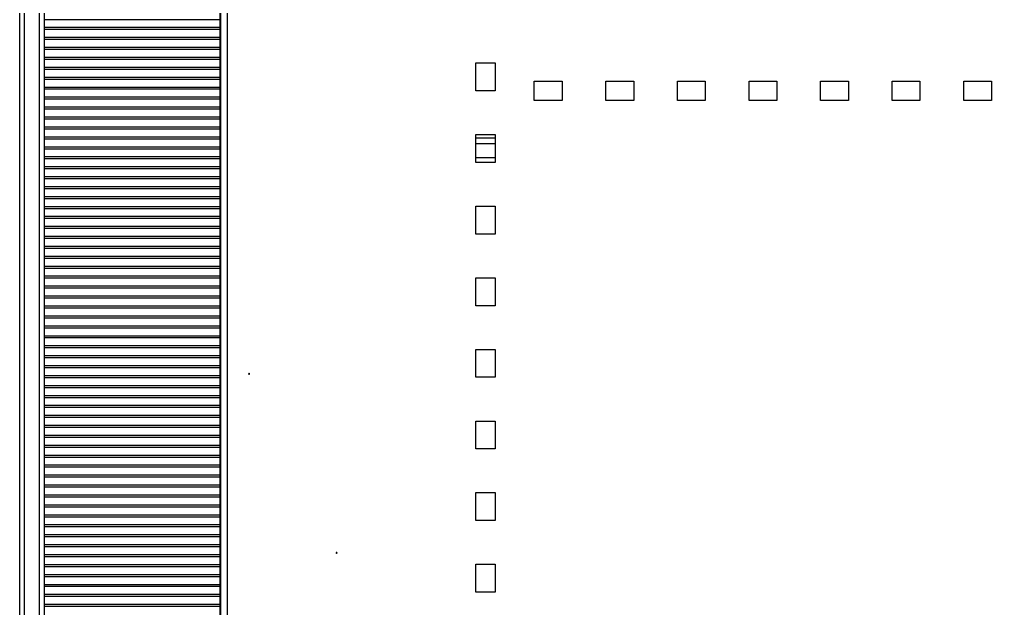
# Model space of a CAD drawing. Header units: millimetres. Extents: x 167 to 1022, y 285 to 720.
# Drawn here: x 671.78 to 720.68, y 659.46 to 689.08 of the extents above; entities that cross this region are included whole.
import ezdxf

# ---------------------------------------------------------------- set-up
doc = ezdxf.new("R2010")
doc.units = ezdxf.units.MM

msp = doc.modelspace()

# ---------------------------------------------------------------- linework, layer by layer
at = {"color": 7, "linetype": 'Continuous', "lineweight": 25}
for p, q in [((671.784, 713.524), (671.784, 605.004)), ((672.024, 713.715), (672.024, 604.812)), ((672.784, 713.639), (672.784, 604.889)), ((673.024, 713.624), (673.024, 604.904)), ((681.884, 609.264), (681.884, 709.264)), ((681.907, 609.264), (681.907, 709.264)), ((682.234, 709.249), (682.234, 609.279)), ((681.884, 689.064), (673.024, 689.064)), ((681.884, 688.664), (673.024, 688.664)), ((681.884, 688.564), (673.024, 688.564)), ((681.884, 688.164), (673.024, 688.164)), ((681.884, 688.064), (673.024, 688.064)), ((681.884, 687.664), (673.024, 687.664)), ((681.884, 687.564), (673.024, 687.564)), ((681.884, 687.164), (673.024, 687.164)), ((681.884, 687.064), (673.024, 687.064)), ((681.884, 686.664), (673.024, 686.664)), ((681.884, 686.564), (673.024, 686.564)), ((694.734, 686.889), (695.714, 686.889)), ((694.734, 685.489), (694.734, 686.889)), ((695.714, 686.889), (695.714, 685.489)), ((681.884, 686.164), (673.024, 686.164)), ((681.884, 686.064), (673.024, 686.064)), ((681.884, 685.664), (673.024, 685.664)), ((697.684, 685.979), (699.084, 685.979)), ((697.684, 684.999), (697.684, 685.979)), ((699.084, 685.979), (699.084, 684.999)), ((701.284, 685.979), (702.684, 685.979)), ((701.284, 684.999), (701.284, 685.979)), ((702.684, 685.979), (702.684, 684.999)), ((704.884, 685.979), (706.284, 685.979)), ((704.884, 684.999), (704.884, 685.979)), ((706.284, 685.979), (706.284, 684.999)), ((708.484, 685.979), (709.884, 685.979)), ((708.484, 684.999), (708.484, 685.979)), ((709.884, 685.979), (709.884, 684.999)), ((712.084, 685.979), (713.484, 685.979)), ((712.084, 684.999), (712.084, 685.979)), ((713.484, 685.979), (713.484, 684.999)), ((715.684, 685.979), (717.084, 685.979)), ((715.684, 684.999), (715.684, 685.979)), ((717.084, 685.979), (717.084, 684.999)), ((719.284, 685.979), (720.684, 685.979)), ((719.284, 684.999), (719.284, 685.979)), ((720.684, 685.979), (720.684, 684.999)), ((681.884, 685.564), (673.024, 685.564)), ((681.884, 685.164), (673.024, 685.164)), ((695.714, 685.489), (694.734, 685.489)), ((681.884, 685.064), (673.024, 685.064)), ((681.884, 684.664), (673.024, 684.664)), ((699.084, 684.999), (697.684, 684.999)), ((702.684, 684.999), (701.284, 684.999)), ((706.284, 684.999), (704.884, 684.999)), ((709.884, 684.999), (708.484, 684.999)), ((713.484, 684.999), (712.084, 684.999)), ((717.084, 684.999), (715.684, 684.999)), ((720.684, 684.999), (719.284, 684.999)), ((681.884, 684.564), (673.024, 684.564)), ((681.884, 684.164), (673.024, 684.164)), ((681.884, 684.064), (673.024, 684.064)), ((681.884, 683.664), (673.024, 683.664)), ((681.884, 683.564), (673.024, 683.564)), ((681.884, 683.164), (673.024, 683.164)), ((694.734, 681.889), (694.734, 683.289)), ((694.734, 683.289), (695.714, 683.289)), ((694.734, 683.134), (695.714, 683.134)), ((695.714, 683.289), (695.714, 681.889)), ((681.884, 683.064), (673.024, 683.064)), ((681.884, 682.664), (673.024, 682.664)), ((694.734, 682.834), (695.714, 682.834)), ((681.884, 682.564), (673.024, 682.564)), ((681.884, 682.164), (673.024, 682.164)), ((681.884, 682.064), (673.024, 682.064)), ((694.734, 682.134), (695.714, 682.134)), ((695.714, 681.889), (694.734, 681.889)), ((681.884, 681.664), (673.024, 681.664)), ((681.884, 681.564), (673.024, 681.564)), ((681.884, 681.164), (673.024, 681.164)), ((681.884, 681.064), (673.024, 681.064)), ((681.884, 680.664), (673.024, 680.664)), ((681.884, 680.564), (673.024, 680.564)), ((673.996, 680.554), (673.981, 680.574)), ((681.884, 680.164), (673.024, 680.164)), ((681.884, 680.064), (673.024, 680.064)), ((681.884, 679.664), (673.024, 679.664)), ((681.884, 679.564), (673.024, 679.564)), ((694.734, 679.689), (695.714, 679.689)), ((694.734, 678.289), (694.734, 679.689)), ((695.714, 679.689), (695.714, 678.289)), ((681.884, 679.164), (673.024, 679.164)), ((681.884, 679.064), (673.024, 679.064)), ((681.884, 678.664), (673.024, 678.664)), ((681.884, 678.564), (673.024, 678.564)), ((695.714, 678.289), (694.734, 678.289)), ((681.884, 678.164), (673.024, 678.164)), ((681.884, 678.064), (673.024, 678.064)), ((681.884, 677.664), (673.024, 677.664)), ((681.884, 677.564), (673.024, 677.564)), ((681.884, 677.164), (673.024, 677.164)), ((681.884, 677.064), (673.024, 677.064)), ((681.884, 676.664), (673.024, 676.664)), ((681.884, 676.564), (673.024, 676.564)), ((681.884, 676.164), (673.024, 676.164)), ((681.884, 676.064), (673.024, 676.064)), ((694.734, 674.689), (694.734, 676.089)), ((694.734, 676.089), (695.714, 676.089)), ((695.714, 676.089), (695.714, 674.689)), ((681.884, 675.664), (673.024, 675.664)), ((681.884, 675.564), (673.024, 675.564)), ((681.884, 675.164), (673.024, 675.164)), ((681.884, 675.064), (673.024, 675.064)), ((681.884, 674.664), (673.024, 674.664)), ((681.884, 674.564), (673.024, 674.564)), ((695.714, 674.689), (694.734, 674.689)), ((681.884, 674.164), (673.024, 674.164)), ((681.884, 674.064), (673.024, 674.064)), ((681.884, 673.664), (673.024, 673.664)), ((681.884, 673.564), (673.024, 673.564)), ((681.884, 673.164), (673.024, 673.164)), ((681.884, 673.064), (673.024, 673.064)), ((681.884, 672.664), (673.024, 672.664)), ((681.884, 672.564), (673.024, 672.564)), ((694.734, 672.489), (695.714, 672.489)), ((694.734, 671.089), (694.734, 672.489)), ((695.714, 672.489), (695.714, 671.089)), ((681.884, 672.164), (673.024, 672.164)), ((681.884, 672.064), (673.024, 672.064)), ((681.884, 671.664), (673.024, 671.664)), ((681.884, 671.564), (673.024, 671.564)), ((681.884, 671.164), (673.024, 671.164)), ((681.884, 671.064), (673.024, 671.064)), ((683.334, 671.264), (683.334, 671.289)), ((683.334, 671.264), (683.334, 671.239)), ((695.714, 671.089), (694.734, 671.089)), ((681.884, 670.664), (673.024, 670.664)), ((681.884, 670.564), (673.024, 670.564)), ((681.884, 670.164), (673.024, 670.164)), ((681.884, 670.064), (673.024, 670.064)), ((681.884, 669.664), (673.024, 669.664)), ((681.884, 669.564), (673.024, 669.564)), ((681.884, 669.164), (673.024, 669.164)), ((681.884, 669.064), (673.024, 669.064)), ((681.884, 668.664), (673.024, 668.664)), ((681.884, 668.564), (673.024, 668.564)), ((694.734, 667.489), (694.734, 668.889)), ((694.734, 668.889), (695.714, 668.889)), ((695.714, 668.889), (695.714, 667.489)), ((681.884, 668.164), (673.024, 668.164)), ((681.884, 668.064), (673.024, 668.064)), ((681.884, 667.664), (673.024, 667.664)), ((681.884, 667.564), (673.024, 667.564)), ((695.714, 667.489), (694.734, 667.489)), ((681.884, 667.164), (673.024, 667.164)), ((681.884, 667.064), (673.024, 667.064)), ((681.884, 666.664), (673.024, 666.664)), ((681.884, 666.564), (673.024, 666.564)), ((681.884, 666.164), (673.024, 666.164)), ((681.884, 666.064), (673.024, 666.064)), ((681.884, 665.664), (673.024, 665.664)), ((681.884, 665.564), (673.024, 665.564)), ((681.884, 665.164), (673.024, 665.164)), ((681.884, 665.064), (673.024, 665.064)), ((694.734, 665.289), (695.714, 665.289)), ((694.734, 663.889), (694.734, 665.289)), ((695.714, 665.289), (695.714, 663.889)), ((681.884, 664.664), (673.024, 664.664)), ((681.884, 664.564), (673.024, 664.564)), ((681.884, 664.164), (673.024, 664.164)), ((681.884, 664.064), (673.024, 664.064)), ((681.884, 663.664), (673.024, 663.664)), ((695.714, 663.889), (694.734, 663.889)), ((681.884, 663.564), (673.024, 663.564)), ((681.884, 663.164), (673.024, 663.164)), ((681.884, 663.064), (673.024, 663.064)), ((681.884, 662.664), (673.024, 662.664)), ((681.884, 662.564), (673.024, 662.564)), ((681.884, 662.164), (673.024, 662.164)), ((687.734, 662.259), (687.71, 662.258)), ((687.734, 662.259), (687.758, 662.258)), ((681.884, 662.064), (673.024, 662.064)), ((681.884, 661.664), (673.024, 661.664)), ((694.734, 660.289), (694.734, 661.689)), ((694.734, 661.689), (695.714, 661.689)), ((695.714, 661.689), (695.714, 660.289)), ((681.884, 661.564), (673.024, 661.564)), ((681.884, 661.164), (673.024, 661.164)), ((681.884, 661.064), (673.024, 661.064)), ((681.884, 660.664), (673.024, 660.664)), ((681.884, 660.564), (673.024, 660.564)), ((681.884, 660.164), (673.024, 660.164)), ((695.714, 660.289), (694.734, 660.289)), ((681.884, 660.064), (673.024, 660.064)), ((681.884, 659.664), (673.024, 659.664)), ((681.884, 659.564), (673.024, 659.564))]:
    msp.add_line(p, q, dxfattribs=at)
for centre, start, end in [((683.334, 671.264), 90, 270), ((683.334, 671.264), 270, 90), ((687.734, 662.264), 0, 180), ((687.734, 662.264), 180, 0)]:
    msp.add_arc(centre, 0.025, start, end, dxfattribs=at)

doc.saveas('drawing.dxf')
